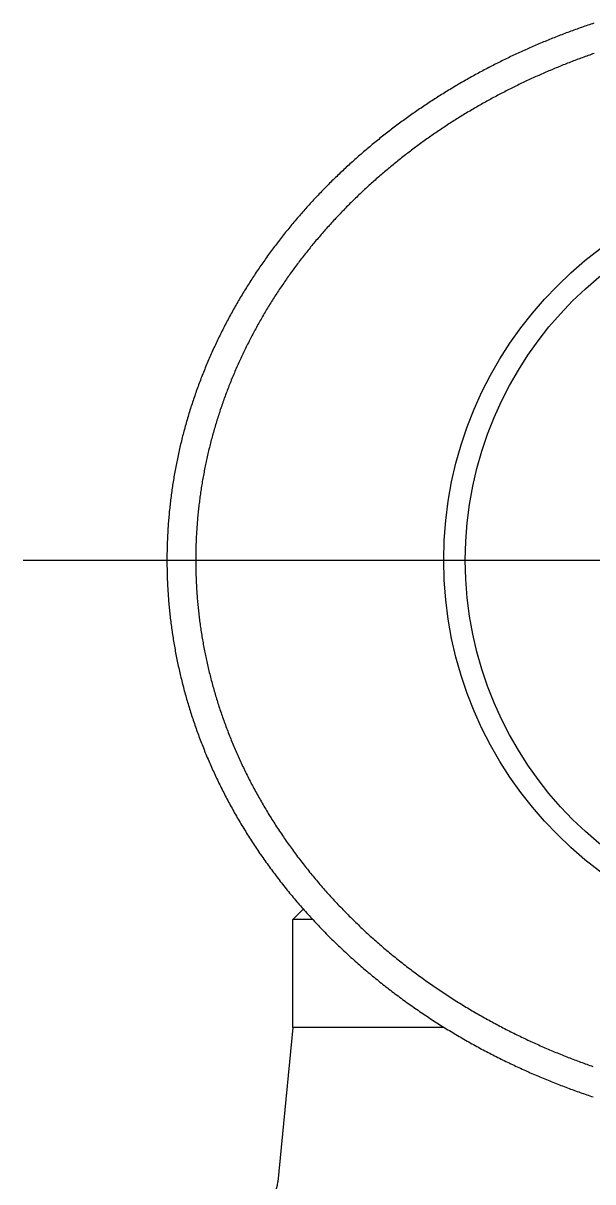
# Model space of a CAD drawing. Extents: x -12.1 to 67.6, y -18.9 to 39.2.
# Drawn here: x 45.1 to 53.02, y 20.45 to 36.57 of the extents above; entities that cross this region are included whole.
import ezdxf

# ---------------------------------------------------------------- set-up
doc = ezdxf.new("R2010")
doc.units = 0
doc.linetypes.add('CENTER', pattern=[50.8, 31.75, -6.35, 6.35, -6.35])
doc.layers.get('0').update_dxf_attribs({"linetype": 'CONTINUOUS'})
doc.layers.add('CENTER', color=1, linetype='CENTER')

msp = doc.modelspace()

# ---------------------------------------------------------------- linework, layer by layer
at = {"color": 7, "linetype": 'CONTINUOUS'}
for p, q in [((48.991917, 24.24666), (48.845257, 24.1)), ((48.845257, 22.6), (48.845257, 24.1)), ((49.124478, 24.1), (48.845257, 24.1)), ((48.845257, 22.6), (48.638732, 20.452144)), ((50.952866, 22.6), (48.845257, 22.6))]:
    msp.add_line(p, q, dxfattribs=at)
at = {"color": 7}
for points in [[(53.036, 36.5705, 0), (53.0144, 36.5633, 0), (52.9929, 36.5561, 0), (52.9714, 36.5489, 0), (52.9499, 36.5416, 0), (52.9285, 36.5342, 0), (52.907, 36.5268, 0), (52.8856, 36.5194, 0), (52.8642, 36.5119, 0), (52.8428, 36.5043, 0), (52.8214, 36.4967, 0), (52.8, 36.4891, 0), (52.7786, 36.4814, 0), (52.7573, 36.4736, 0), (52.7359, 36.4659, 0), (52.7146, 36.458, 0), (52.6933, 36.4501, 0), (52.6721, 36.4422, 0), (52.6508, 36.4342, 0), (52.6296, 36.4262, 0), (52.6083, 36.4181, 0), (52.5871, 36.41, 0), (52.5659, 36.4018, 0), (52.5447, 36.3936, 0), (52.5236, 36.3853, 0), (52.5024, 36.377, 0), (52.4813, 36.3686, 0), (52.4602, 36.3602, 0), (52.4391, 36.3517, 0), (52.418, 36.3432, 0), (52.397, 36.3346, 0), (52.3759, 36.326, 0), (52.3549, 36.3173, 0), (52.3339, 36.3086, 0), (52.3129, 36.2999, 0), (52.292, 36.2911, 0), (52.271, 36.2822, 0), (52.2501, 36.2733, 0), (52.2292, 36.2643, 0), (52.2083, 36.2553, 0), (52.1874, 36.2463, 0), (52.1666, 36.2372, 0), (52.1458, 36.228, 0), (52.125, 36.2188, 0), (52.1042, 36.2096, 0), (52.0834, 36.2003, 0), (52.0626, 36.1909, 0), (52.0419, 36.1815, 0), (52.0212, 36.1721, 0), (52.0005, 36.1626, 0), (51.9798, 36.1531, 0), (51.9592, 36.1435, 0), (51.9386, 36.1338, 0), (51.918, 36.1242, 0), (51.8974, 36.1144, 0), (51.8768, 36.1046, 0), (51.8563, 36.0948, 0), (51.8357, 36.0849, 0), (51.8152, 36.075, 0), (51.7948, 36.065, 0), (51.7743, 36.055, 0), (51.7539, 36.0449, 0), (51.7334, 36.0348, 0), (51.713, 36.0246, 0), (51.6927, 36.0144, 0), (51.6723, 36.0041, 0), (51.652, 35.9938, 0), (51.6317, 35.9834, 0), (51.6114, 35.973, 0), (51.5912, 35.9625, 0), (51.5709, 35.952, 0), (51.5507, 35.9414, 0), (51.5305, 35.9308, 0), (51.5103, 35.9202, 0), (51.4902, 35.9095, 0), (51.4701, 35.8987, 0), (51.45, 35.8879, 0), (51.4299, 35.877, 0), (51.4099, 35.8661, 0), (51.3898, 35.8552, 0), (51.3698, 35.8441, 0), (51.3498, 35.8331, 0), (51.3299, 35.822, 0), (51.31, 35.8108, 0), (51.2901, 35.7996, 0), (51.2702, 35.7884, 0), (51.2503, 35.7771, 0), (51.2305, 35.7657, 0), (51.2107, 35.7543, 0), (51.1909, 35.7429, 0), (51.1712, 35.7314, 0), (51.1514, 35.7198, 0), (51.1318, 35.7083, 0), (51.1121, 35.6966, 0), (51.0924, 35.6849, 0), (51.0728, 35.6732, 0), (51.0532, 35.6614, 0), (51.0337, 35.6496, 0), (51.0141, 35.6377, 0), (50.9946, 35.6258, 0), (50.9752, 35.6138, 0), (50.9557, 35.6017, 0), (50.9363, 35.5897, 0), (50.9169, 35.5776, 0), (50.8975, 35.5654, 0), (50.8782, 35.5532, 0), (50.8589, 35.5409, 0), (50.8396, 35.5286, 0), (50.8204, 35.5162, 0), (50.8012, 35.5038, 0), (50.782, 35.4913, 0), (50.7628, 35.4788, 0), (50.7437, 35.4663, 0), (50.7246, 35.4537, 0), (50.7055, 35.441, 0), (50.6865, 35.4283, 0), (50.6675, 35.4156, 0), (50.6485, 35.4028, 0), (50.6296, 35.39, 0), (50.6107, 35.3771, 0), (50.5918, 35.3641, 0), (50.5729, 35.3511, 0), (50.5541, 35.3381, 0), (50.5353, 35.325, 0), (50.5166, 35.3119, 0), (50.4979, 35.2987, 0), (50.4792, 35.2855, 0), (50.4605, 35.2723, 0), (50.4419, 35.2589, 0), (50.4233, 35.2456, 0), (50.4048, 35.2322, 0), (50.3863, 35.2187, 0), (50.3678, 35.2052, 0), (50.3493, 35.1917, 0), (50.3309, 35.1781, 0), (50.3125, 35.1644, 0), (50.2942, 35.1507, 0), (50.2759, 35.137, 0), (50.2576, 35.1232, 0), (50.2393, 35.1094, 0), (50.2211, 35.0955, 0), (50.2029, 35.0816, 0), (50.1848, 35.0676, 0), (50.1667, 35.0536, 0), (50.1486, 35.0396, 0), (50.1306, 35.0254, 0), (50.1126, 35.0113, 0), (50.0946, 34.9971, 0), (50.0767, 34.9828, 0), (50.0588, 34.9685, 0), (50.041, 34.9542, 0), (50.0231, 34.9398, 0), (50.0054, 34.9254, 0), (49.9876, 34.9109, 0), (49.9699, 34.8964, 0), (49.9523, 34.8818, 0), (49.9346, 34.8672, 0), (49.917, 34.8525, 0), (49.8995, 34.8378, 0), (49.882, 34.8231, 0), (49.8645, 34.8083, 0), (49.8471, 34.7934, 0), (49.8297, 34.7785, 0), (49.8123, 34.7636, 0), (49.795, 34.7486, 0), (49.7777, 34.7336, 0), (49.7605, 34.7185, 0), (49.7433, 34.7034, 0), (49.7261, 34.6882, 0), (49.709, 34.673, 0), (49.6919, 34.6577, 0), (49.6749, 34.6424, 0), (49.6579, 34.6271, 0), (49.6409, 34.6117, 0), (49.624, 34.5963, 0), (49.6071, 34.5808, 0), (49.5903, 34.5653, 0), (49.5735, 34.5497, 0), (49.5567, 34.5341, 0), (49.54, 34.5184, 0), (49.5233, 34.5027, 0), (49.5067, 34.487, 0), (49.4901, 34.4712, 0), (49.4735, 34.4553, 0), (49.457, 34.4394, 0), (49.4406, 34.4235, 0), (49.4241, 34.4075, 0), (49.4078, 34.3915, 0), (49.3914, 34.3754, 0), (49.3751, 34.3593, 0), (49.3589, 34.3432, 0), (49.3427, 34.327, 0), (49.3265, 34.3107, 0), (49.3104, 34.2945, 0), (49.2943, 34.2781, 0), (49.2783, 34.2618, 0), (49.2623, 34.2453, 0), (49.2464, 34.2289, 0), (49.2305, 34.2124, 0), (49.2146, 34.1958, 0), (49.1988, 34.1792, 0), (49.183, 34.1626, 0), (49.1673, 34.1459, 0), (49.1516, 34.1292, 0), (49.136, 34.1124, 0), (49.1204, 34.0956, 0), (49.1049, 34.0787, 0), (49.0894, 34.0618, 0), (49.0739, 34.0449, 0), (49.0585, 34.0279, 0), (49.0432, 34.0109, 0), (49.0279, 33.9938, 0), (49.0126, 33.9767, 0), (48.9974, 33.9595, 0), (48.9822, 33.9423, 0), (48.9671, 33.9251, 0), (48.952, 33.9078, 0), (48.937, 33.8904, 0), (48.922, 33.8731, 0), (48.9071, 33.8556, 0), (48.8922, 33.8382, 0), (48.8774, 33.8207, 0), (48.8626, 33.8031, 0), (48.8478, 33.7855, 0), (48.8331, 33.7679, 0), (48.8185, 33.7502, 0), (48.8039, 33.7325, 0), (48.7893, 33.7147, 0), (48.7748, 33.6969, 0), (48.7604, 33.6791, 0), (48.746, 33.6612, 0), (48.7316, 33.6433, 0), (48.7173, 33.6253, 0), (48.7031, 33.6072, 0), (48.6889, 33.5892, 0), (48.6747, 33.5711, 0), (48.6606, 33.5529, 0), (48.6466, 33.5347, 0), (48.6326, 33.5165, 0), (48.6186, 33.4982, 0), (48.6047, 33.4799, 0), (48.5909, 33.4615, 0), (48.5771, 33.4431, 0), (48.5633, 33.4246, 0), (48.5496, 33.4061, 0), (48.536, 33.3876, 0), (48.5224, 33.369, 0), (48.5088, 33.3504, 0), (48.4953, 33.3318, 0), (48.4819, 33.313, 0), (48.4685, 33.2943, 0), (48.4552, 33.2755, 0), (48.4419, 33.2567, 0), (48.4287, 33.2378, 0), (48.4155, 33.2189, 0), (48.4024, 33.2, 0), (48.3893, 33.181, 0), (48.3763, 33.1619, 0), (48.3634, 33.1428, 0), (48.3505, 33.1237, 0), (48.3376, 33.1046, 0), (48.3248, 33.0854, 0), (48.3121, 33.0661, 0), (48.2994, 33.0469, 0), (48.2868, 33.0275, 0), (48.2742, 33.0082, 0), (48.2617, 32.9888, 0), (48.2492, 32.9693, 0), (48.2368, 32.9499, 0), (48.2244, 32.9303, 0), (48.2121, 32.9108, 0), (48.1999, 32.8912, 0), (48.1877, 32.8715, 0), (48.1756, 32.8519, 0), (48.1635, 32.8321, 0), (48.1515, 32.8124, 0), (48.1396, 32.7926, 0), (48.1277, 32.7728, 0), (48.1158, 32.7529, 0), (48.1041, 32.733, 0), (48.0924, 32.713, 0), (48.0807, 32.693, 0), (48.0691, 32.673, 0), (48.0575, 32.6529, 0), (48.0461, 32.6328, 0), (48.0346, 32.6127, 0), (48.0233, 32.5925, 0), (48.012, 32.5723, 0), (48.0007, 32.552, 0), (47.9895, 32.5317, 0), (47.9784, 32.5114, 0), (47.9673, 32.491, 0), (47.9563, 32.4706, 0), (47.9454, 32.4501, 0), (47.9345, 32.4296, 0), (47.9237, 32.4091, 0), (47.9129, 32.3886, 0), (47.9022, 32.368, 0), (47.8916, 32.3473, 0), (47.881, 32.3267, 0), (47.8705, 32.306, 0), (47.8601, 32.2852, 0), (47.8497, 32.2645, 0), (47.8394, 32.2437, 0), (47.8291, 32.2228, 0), (47.8189, 32.2019, 0), (47.8088, 32.181, 0), (47.7988, 32.1601, 0), (47.7888, 32.1391, 0), (47.7788, 32.1181, 0), (47.769, 32.0971, 0), (47.7592, 32.076, 0), (47.7494, 32.0549, 0), (47.7398, 32.0338, 0), (47.7302, 32.0126, 0), (47.7206, 31.9914, 0), (47.7111, 31.9702, 0), (47.7017, 31.9489, 0), (47.6924, 31.9276, 0), (47.6831, 31.9063, 0), (47.6739, 31.8849, 0), (47.6648, 31.8635, 0), (47.6557, 31.8421, 0), (47.6467, 31.8207, 0), (47.6377, 31.7992, 0), (47.6289, 31.7777, 0), (47.6201, 31.7562, 0), (47.6113, 31.7346, 0), (47.6027, 31.713, 0), (47.5941, 31.6914, 0), (47.5855, 31.6698, 0), (47.5771, 31.6481, 0), (47.5687, 31.6264, 0), (47.5604, 31.6047, 0), (47.5521, 31.5829, 0), (47.5439, 31.5611, 0), (47.5358, 31.5393, 0), (47.5278, 31.5175, 0), (47.5198, 31.4956, 0), (47.5119, 31.4737, 0), (47.504, 31.4518, 0), (47.4963, 31.4299, 0), (47.4886, 31.4079, 0), (47.481, 31.3859, 0), (47.4734, 31.3639, 0), (47.4659, 31.3419, 0), (47.4585, 31.3198, 0), (47.4512, 31.2977, 0), (47.4439, 31.2756, 0), (47.4367, 31.2535, 0), (47.4296, 31.2313, 0), (47.4225, 31.2091, 0), (47.4155, 31.1869, 0), (47.4086, 31.1647, 0), (47.4018, 31.1425, 0), (47.395, 31.1202, 0), (47.3884, 31.0979, 0), (47.3817, 31.0756, 0), (47.3752, 31.0533, 0), (47.3687, 31.0309, 0), (47.3623, 31.0085, 0), (47.356, 30.9861, 0), (47.3498, 30.9637, 0), (47.3436, 30.9413, 0), (47.3375, 30.9188, 0), (47.3315, 30.8964, 0), (47.3255, 30.8739, 0), (47.3197, 30.8514, 0), (47.3139, 30.8288, 0), (47.3081, 30.8063, 0), (47.3025, 30.7837, 0), (47.2969, 30.7611, 0), (47.2914, 30.7385, 0), (47.286, 30.7159, 0), (47.2806, 30.6933, 0), (47.2753, 30.6707, 0), (47.2701, 30.648, 0), (47.265, 30.6253, 0), (47.2599, 30.6026, 0), (47.255, 30.5799, 0), (47.2501, 30.5572, 0), (47.2452, 30.5344, 0), (47.2405, 30.5117, 0), (47.2358, 30.4889, 0), (47.2312, 30.4661, 0), (47.2267, 30.4433, 0), (47.2222, 30.4205, 0), (47.2178, 30.3977, 0), (47.2135, 30.3748, 0), (47.2093, 30.352, 0), (47.2051, 30.3291, 0), (47.2011, 30.3062, 0), (47.1971, 30.2833, 0), (47.1931, 30.2604, 0), (47.1893, 30.2375, 0), (47.1855, 30.2146, 0), (47.1818, 30.1917, 0), (47.1782, 30.1687, 0), (47.1747, 30.1458, 0), (47.1712, 30.1228, 0), (47.1678, 30.0998, 0), (47.1645, 30.0768, 0), (47.1613, 30.0538, 0), (47.1581, 30.0308, 0), (47.155, 30.0078, 0), (47.152, 29.9848, 0), (47.1491, 29.9617, 0), (47.1463, 29.9387, 0), (47.1435, 29.9157, 0), (47.1408, 29.8926, 0), (47.1382, 29.8695, 0), (47.1356, 29.8465, 0), (47.1332, 29.8234, 0), (47.1308, 29.8003, 0), (47.1285, 29.7772, 0), (47.1262, 29.7541, 0), (47.1241, 29.731, 0), (47.122, 29.7079, 0), (47.12, 29.6848, 0), (47.1181, 29.6617, 0), (47.1162, 29.6386, 0), (47.1145, 29.6154, 0), (47.1128, 29.5923, 0), (47.1112, 29.5692, 0), (47.1096, 29.546, 0), (47.1082, 29.5229, 0), (47.1068, 29.4997, 0), (47.1055, 29.4766, 0), (47.1043, 29.4534, 0), (47.1031, 29.4303, 0), (47.1021, 29.4071, 0), (47.1011, 29.384, 0), (47.1002, 29.3608, 0), (47.0993, 29.3376, 0), (47.0986, 29.3145, 0), (47.0979, 29.2913, 0), (47.0973, 29.2681, 0), (47.0968, 29.245, 0), (47.0963, 29.2218, 0), (47.096, 29.1986, 0), (47.0957, 29.1754, 0), (47.0954, 29.1523, 0), (47.0953, 29.1291, 0), (47.0953, 29.1059, 0), (47.0953, 29.0827, 0), (47.0954, 29.0596, 0), (47.0955, 29.0364, 0), (47.0958, 29.0132, 0), (47.0961, 28.99, 0), (47.0965, 28.9668, 0), (47.097, 28.9436, 0), (47.0976, 28.9205, 0), (47.0982, 28.8973, 0), (47.0989, 28.8741, 0), (47.0997, 28.8509, 0), (47.1006, 28.8277, 0), (47.1016, 28.8046, 0), (47.1026, 28.7814, 0), (47.1037, 28.7582, 0), (47.1049, 28.735, 0), (47.1061, 28.7118, 0), (47.1075, 28.6887, 0), (47.1089, 28.6655, 0), (47.1104, 28.6423, 0), (47.112, 28.6192, 0), (47.1136, 28.596, 0), (47.1154, 28.5728, 0), (47.1172, 28.5497, 0), (47.1191, 28.5265, 0), (47.121, 28.5034, 0), (47.1231, 28.4802, 0), (47.1252, 28.4571, 0), (47.1274, 28.4339, 0), (47.1297, 28.4108, 0), (47.132, 28.3876, 0), (47.1344, 28.3645, 0), (47.1369, 28.3413, 0), (47.1395, 28.3182, 0), (47.1422, 28.2951, 0), (47.1449, 28.272, 0), (47.1478, 28.2488, 0), (47.1507, 28.2257, 0), (47.1536, 28.2026, 0), (47.1567, 28.1795, 0), (47.1598, 28.1564, 0), (47.163, 28.1333, 0), (47.1663, 28.1102, 0), (47.1697, 28.0871, 0), (47.1731, 28.064, 0), (47.1767, 28.0409, 0), (47.1803, 28.0179, 0), (47.184, 27.9948, 0), (47.1877, 27.9717, 0), (47.1915, 27.9486, 0), (47.1955, 27.9256, 0), (47.1995, 27.9025, 0), (47.2035, 27.8795, 0), (47.2077, 27.8564, 0), (47.2119, 27.8334, 0), (47.2162, 27.8104, 0), (47.2206, 27.7873, 0), (47.2251, 27.7643, 0), (47.2296, 27.7413, 0), (47.2343, 27.7183, 0), (47.239, 27.6953, 0), (47.2437, 27.6723, 0), (47.2486, 27.6493, 0), (47.2535, 27.6263, 0), (47.2586, 27.6034, 0), (47.2637, 27.5804, 0), (47.2688, 27.5574, 0), (47.2741, 27.5345, 0), (47.2794, 27.5115, 0), (47.2848, 27.4886, 0), (47.2903, 27.4657, 0), (47.2959, 27.4428, 0), (47.3015, 27.4198, 0), (47.3073, 27.3969, 0), (47.3131, 27.374, 0), (47.319, 27.3511, 0), (47.3249, 27.3283, 0), (47.331, 27.3054, 0), (47.3371, 27.2825, 0), (47.3433, 27.2597, 0), (47.3496, 27.2368, 0), (47.356, 27.214, 0), (47.3624, 27.1912, 0), (47.3689, 27.1684, 0), (47.3755, 27.1456, 0), (47.3822, 27.1228, 0), (47.389, 27.1, 0), (47.3958, 27.0772, 0), (47.4027, 27.0544, 0), (47.4097, 27.0317, 0), (47.4168, 27.0089, 0), (47.424, 26.9862, 0), (47.4312, 26.9635, 0), (47.4385, 26.9408, 0), (47.4459, 26.9181, 0), (47.4534, 26.8954, 0), (47.461, 26.8727, 0), (47.4686, 26.85, 0), (47.4763, 26.8274, 0), (47.4841, 26.8047, 0), (47.492, 26.7821, 0), (47.5, 26.7595, 0), (47.508, 26.7369, 0), (47.5161, 26.7143, 0), (47.5243, 26.6917, 0), (47.5326, 26.6691, 0), (47.541, 26.6466, 0), (47.5494, 26.624, 0), (47.558, 26.6015, 0), (47.5666, 26.579, 0), (47.5752, 26.5565, 0), (47.584, 26.534, 0), (47.5928, 26.5115, 0), (47.6018, 26.4891, 0), (47.6108, 26.4666, 0), (47.6199, 26.4442, 0), (47.629, 26.4218, 0), (47.6383, 26.3994, 0), (47.6476, 26.377, 0), (47.657, 26.3546, 0), (47.6665, 26.3322, 0), (47.676, 26.3099, 0), (47.6857, 26.2876, 0), (47.6954, 26.2653, 0), (47.7052, 26.243, 0), (47.7151, 26.2207, 0), (47.7251, 26.1985, 0), (47.7351, 26.1762, 0), (47.7453, 26.154, 0), (47.7555, 26.1318, 0), (47.7658, 26.1096, 0), (47.7762, 26.0874, 0), (47.7866, 26.0653, 0), (47.7972, 26.0432, 0), (47.8078, 26.021, 0), (47.8185, 25.9989, 0), (47.8293, 25.9769, 0), (47.8401, 25.9548, 0), (47.8511, 25.9328, 0), (47.8621, 25.9107, 0), (47.8732, 25.8887, 0), (47.8844, 25.8667, 0), (47.8956, 25.8448, 0), (47.907, 25.8228, 0), (47.9184, 25.8009, 0), (47.9299, 25.779, 0), (47.9415, 25.7571, 0), (47.9532, 25.7353, 0), (47.965, 25.7134, 0), (47.9768, 25.6916, 0), (47.9887, 25.6698, 0), (48.0007, 25.648, 0), (48.0128, 25.6263, 0), (48.0249, 25.6045, 0), (48.0372, 25.5828, 0), (48.0495, 25.5611, 0), (48.0619, 25.5394, 0), (48.0744, 25.5178, 0), (48.087, 25.4962, 0), (48.0996, 25.4746, 0), (48.1124, 25.453, 0), (48.1252, 25.4314, 0), (48.1381, 25.4099, 0), (48.1511, 25.3883, 0), (48.1642, 25.3668, 0), (48.1773, 25.3454, 0), (48.1906, 25.3239, 0), (48.2039, 25.3025, 0), (48.2173, 25.2811, 0), (48.2308, 25.2597, 0), (48.2443, 25.2384, 0), (48.258, 25.217, 0), (48.2717, 25.1957, 0), (48.2855, 25.1745, 0), (48.2994, 25.1532, 0), (48.3134, 25.132, 0), (48.3274, 25.1108, 0), (48.3415, 25.0896, 0), (48.3558, 25.0685, 0), (48.37, 25.0474, 0), (48.3844, 25.0263, 0), (48.3989, 25.0053, 0), (48.4134, 24.9843, 0), (48.428, 24.9633, 0), (48.4427, 24.9423, 0), (48.4575, 24.9214, 0), (48.4723, 24.9005, 0), (48.4873, 24.8796, 0), (48.5023, 24.8588, 0), (48.5174, 24.838, 0), (48.5325, 24.8172, 0), (48.5478, 24.7965, 0), (48.5631, 24.7758, 0), (48.5785, 24.7551, 0), (48.594, 24.7345, 0), (48.6095, 24.7139, 0), (48.6252, 24.6933, 0), (48.6409, 24.6728, 0), (48.6567, 24.6523, 0), (48.6725, 24.6318, 0), (48.6885, 24.6114, 0), (48.7045, 24.591, 0), (48.7206, 24.5707, 0), (48.7368, 24.5504, 0), (48.753, 24.5301, 0), (48.7694, 24.5099, 0), (48.7858, 24.4897, 0), (48.8022, 24.4695, 0), (48.8188, 24.4494, 0), (48.8354, 24.4294, 0), (48.8521, 24.4093, 0), (48.8689, 24.3893, 0), (48.8858, 24.3694, 0), (48.9027, 24.3495, 0), (48.9197, 24.3296, 0), (48.9368, 24.3098, 0), (48.954, 24.29, 0), (48.9712, 24.2702, 0), (48.9885, 24.2506, 0), (49.0059, 24.2309, 0), (49.0233, 24.2113, 0), (49.0408, 24.1918, 0), (49.0584, 24.1722, 0), (49.0761, 24.1528, 0), (49.0938, 24.1334, 0), (49.1116, 24.114, 0), (49.1295, 24.0947, 0), (49.1474, 24.0754, 0), (49.1654, 24.0562, 0), (49.1835, 24.0371, 0), (49.2016, 24.0179, 0), (49.2198, 23.9989, 0), (49.2381, 23.9799, 0), (49.2564, 23.9609, 0), (49.2748, 23.942, 0), (49.2932, 23.9231, 0), (49.3118, 23.9043, 0), (49.3304, 23.8856, 0), (49.349, 23.8668, 0), (49.3677, 23.8482, 0), (49.3865, 23.8296, 0), (49.4054, 23.8111, 0), (49.4243, 23.7926, 0), (49.4432, 23.7741, 0), (49.4622, 23.7557, 0), (49.4813, 23.7374, 0), (49.5005, 23.7191, 0), (49.5197, 23.7009, 0), (49.5389, 23.6828, 0), (49.5582, 23.6647, 0), (49.5776, 23.6466, 0), (49.5971, 23.6286, 0), (49.6165, 23.6107, 0), (49.6361, 23.5928, 0), (49.6557, 23.575, 0), (49.6754, 23.5573, 0), (49.6951, 23.5396, 0), (49.7148, 23.5219, 0), (49.7347, 23.5043, 0), (49.7545, 23.4868, 0), (49.7745, 23.4694, 0), (49.7944, 23.452, 0), (49.8145, 23.4346, 0), (49.8346, 23.4173, 0), (49.8547, 23.4001, 0), (49.8749, 23.383, 0), (49.8951, 23.3659, 0), (49.9154, 23.3489, 0), (49.9358, 23.3319, 0), (49.9561, 23.315, 0), (49.9766, 23.2982, 0), (49.9971, 23.2814, 0), (50.0176, 23.2647, 0), (50.0382, 23.248, 0), (50.0588, 23.2315, 0), (50.0795, 23.2149, 0), (50.1002, 23.1985, 0), (50.121, 23.1821, 0), (50.1418, 23.1658, 0), (50.1626, 23.1495, 0), (50.1835, 23.1334, 0), (50.2045, 23.1172, 0), (50.2254, 23.1012, 0), (50.2464, 23.0852, 0), (50.2675, 23.0693, 0), (50.2886, 23.0534, 0), (50.3097, 23.0377, 0), (50.3309, 23.0219, 0), (50.3521, 23.0063, 0), (50.3734, 22.9907, 0), (50.3947, 22.9752, 0), (50.416, 22.9598, 0), (50.4374, 22.9444, 0), (50.4588, 22.9291, 0), (50.4802, 22.9138, 0), (50.5017, 22.8986, 0), (50.5232, 22.8835, 0), (50.5448, 22.8685, 0), (50.5663, 22.8535, 0), (50.5879, 22.8386, 0), (50.6096, 22.8238, 0), (50.6313, 22.809, 0), (50.653, 22.7943, 0), (50.6747, 22.7797, 0), (50.6964, 22.7651, 0), (50.7182, 22.7506, 0), (50.7401, 22.7362, 0), (50.7619, 22.7219, 0), (50.7838, 22.7076, 0), (50.8057, 22.6934, 0), (50.8276, 22.6792, 0), (50.8496, 22.6652, 0), (50.8716, 22.6512, 0), (50.8936, 22.6372, 0), (50.9156, 22.6234, 0), (50.9377, 22.6096, 0), (50.9597, 22.5958, 0), (50.9818, 22.5822, 0), (51.004, 22.5686, 0), (51.0261, 22.5551, 0), (51.0483, 22.5417, 0), (51.0705, 22.5283, 0), (51.0927, 22.515, 0), (51.1149, 22.5018, 0), (51.1371, 22.4886, 0), (51.1594, 22.4755, 0), (51.1817, 22.4625, 0), (51.204, 22.4496, 0), (51.2263, 22.4367, 0), (51.2486, 22.4239, 0), (51.271, 22.4112, 0), (51.2933, 22.3985, 0), (51.3157, 22.3859, 0), (51.3381, 22.3734, 0), (51.3605, 22.361, 0), (51.3829, 22.3486, 0), (51.4054, 22.3363, 0), (51.4278, 22.3241, 0), (51.4502, 22.312, 0), (51.4727, 22.2999, 0), (51.4952, 22.2879, 0), (51.5176, 22.276, 0), (51.5401, 22.2641, 0), (51.5626, 22.2523, 0), (51.5851, 22.2406, 0), (51.6076, 22.229, 0), (51.6301, 22.2174, 0), (51.6527, 22.2059, 0), (51.6752, 22.1945, 0), (51.6977, 22.1831, 0), (51.7203, 22.1718, 0), (51.7428, 22.1606, 0), (51.7654, 22.1494, 0), (51.7879, 22.1384, 0), (51.8105, 22.1274, 0), (51.833, 22.1164, 0), (51.8556, 22.1056, 0), (51.8782, 22.0948, 0), (51.9007, 22.084, 0), (51.9233, 22.0734, 0), (51.9459, 22.0628, 0), (51.9684, 22.0523, 0), (51.991, 22.0418, 0), (52.0136, 22.0314, 0), (52.0362, 22.0211, 0), (52.0587, 22.0109, 0), (52.0813, 22.0007, 0), (52.1039, 21.9906, 0), (52.1265, 21.9806, 0), (52.149, 21.9706, 0), (52.1716, 21.9607, 0), (52.1941, 21.9509, 0), (52.2167, 21.9411, 0), (52.2393, 21.9314, 0), (52.2618, 21.9218, 0), (52.2843, 21.9122, 0), (52.3069, 21.9027, 0), (52.3294, 21.8933, 0), (52.352, 21.8839, 0), (52.3745, 21.8746, 0), (52.397, 21.8654, 0), (52.4195, 21.8563, 0), (52.442, 21.8472, 0), (52.4645, 21.8381, 0), (52.487, 21.8292, 0), (52.5095, 21.8203, 0), (52.5319, 21.8115, 0), (52.5544, 21.8027, 0), (52.5768, 21.794, 0), (52.5993, 21.7854, 0), (52.6217, 21.7768, 0), (52.6441, 21.7683, 0), (52.6665, 21.7599, 0), (52.6889, 21.7515, 0), (52.7113, 21.7432, 0), (52.7337, 21.735, 0), (52.7561, 21.7268, 0), (52.7784, 21.7187, 0), (52.8007, 21.7106, 0), (52.8231, 21.7027, 0), (52.8454, 21.6948, 0), (52.8677, 21.6869, 0), (52.8899, 21.6791, 0), (52.9122, 21.6714, 0), (52.9344, 21.6637, 0), (52.9567, 21.6562, 0), (52.9789, 21.6486, 0), (53.0011, 21.6412, 0), (53.0233, 21.6338, 0)], [(53.0379, 36.1488, 0), (53.0173, 36.1417, 0), (52.9967, 36.1345, 0), (52.9762, 36.1272, 0), (52.9556, 36.1199, 0), (52.9351, 36.1126, 0), (52.9146, 36.1052, 0), (52.8941, 36.0978, 0), (52.8736, 36.0903, 0), (52.8531, 36.0828, 0), (52.8327, 36.0752, 0), (52.8123, 36.0676, 0), (52.7918, 36.0599, 0), (52.7714, 36.0522, 0), (52.7511, 36.0444, 0), (52.7307, 36.0366, 0), (52.7103, 36.0288, 0), (52.69, 36.0209, 0), (52.6697, 36.0129, 0), (52.6494, 36.0049, 0), (52.6291, 35.9969, 0), (52.6088, 35.9888, 0), (52.5886, 35.9807, 0), (52.5684, 35.9725, 0), (52.5482, 35.9643, 0), (52.528, 35.956, 0), (52.5078, 35.9477, 0), (52.4876, 35.9393, 0), (52.4675, 35.9309, 0), (52.4474, 35.9225, 0), (52.4273, 35.914, 0), (52.4072, 35.9054, 0), (52.3871, 35.8968, 0), (52.3671, 35.8882, 0), (52.3471, 35.8795, 0), (52.3271, 35.8708, 0), (52.3071, 35.862, 0), (52.2871, 35.8532, 0), (52.2672, 35.8443, 0), (52.2472, 35.8354, 0), (52.2273, 35.8264, 0), (52.2074, 35.8174, 0), (52.1876, 35.8083, 0), (52.1677, 35.7992, 0), (52.1479, 35.7901, 0), (52.1281, 35.7809, 0), (52.1083, 35.7716, 0), (52.0885, 35.7623, 0), (52.0688, 35.753, 0), (52.0491, 35.7436, 0), (52.0294, 35.7342, 0), (52.0097, 35.7247, 0), (51.99, 35.7152, 0), (51.9704, 35.7056, 0), (51.9508, 35.696, 0), (51.9312, 35.6864, 0), (51.9116, 35.6766, 0), (51.892, 35.6669, 0), (51.8725, 35.6571, 0), (51.853, 35.6472, 0), (51.8335, 35.6373, 0), (51.814, 35.6274, 0), (51.7946, 35.6174, 0), (51.7752, 35.6074, 0), (51.7558, 35.5973, 0), (51.7364, 35.5872, 0), (51.7171, 35.577, 0), (51.6977, 35.5668, 0), (51.6784, 35.5565, 0), (51.6591, 35.5462, 0), (51.6399, 35.5358, 0), (51.6206, 35.5254, 0), (51.6014, 35.515, 0), (51.5822, 35.5045, 0), (51.5631, 35.4939, 0), (51.5439, 35.4833, 0), (51.5248, 35.4727, 0), (51.5057, 35.462, 0), (51.4867, 35.4513, 0), (51.4676, 35.4405, 0), (51.4486, 35.4297, 0), (51.4296, 35.4188, 0), (51.4106, 35.4079, 0), (51.3917, 35.3969, 0), (51.3728, 35.3859, 0), (51.3539, 35.3749, 0), (51.335, 35.3638, 0), (51.3162, 35.3526, 0), (51.2974, 35.3414, 0), (51.2786, 35.3302, 0), (51.2599, 35.3189, 0), (51.2411, 35.3076, 0), (51.2224, 35.2962, 0), (51.2038, 35.2848, 0), (51.1851, 35.2733, 0), (51.1665, 35.2618, 0), (51.1479, 35.2502, 0), (51.1293, 35.2386, 0), (51.1108, 35.227, 0), (51.0923, 35.2153, 0), (51.0738, 35.2035, 0), (51.0554, 35.1918, 0), (51.037, 35.1799, 0), (51.0186, 35.1681, 0), (51.0002, 35.1561, 0), (50.9819, 35.1442, 0), (50.9636, 35.1322, 0), (50.9453, 35.1201, 0), (50.9271, 35.108, 0), (50.9089, 35.0958, 0), (50.8907, 35.0837, 0), (50.8726, 35.0714, 0), (50.8544, 35.0591, 0), (50.8364, 35.0468, 0), (50.8183, 35.0344, 0), (50.8003, 35.022, 0), (50.7823, 35.0096, 0), (50.7643, 34.9971, 0), (50.7464, 34.9845, 0), (50.7285, 34.9719, 0), (50.7106, 34.9593, 0), (50.6928, 34.9466, 0), (50.675, 34.9339, 0), (50.6572, 34.9211, 0), (50.6395, 34.9083, 0), (50.6218, 34.8954, 0), (50.6041, 34.8825, 0), (50.5865, 34.8696, 0), (50.5689, 34.8566, 0), (50.5513, 34.8435, 0), (50.5338, 34.8304, 0), (50.5163, 34.8173, 0), (50.4988, 34.8042, 0), (50.4814, 34.7909, 0), (50.464, 34.7777, 0), (50.4466, 34.7644, 0), (50.4293, 34.751, 0), (50.412, 34.7376, 0), (50.3947, 34.7242, 0), (50.3775, 34.7107, 0), (50.3603, 34.6972, 0), (50.3431, 34.6836, 0), (50.326, 34.67, 0), (50.3089, 34.6564, 0), (50.2919, 34.6427, 0), (50.2749, 34.629, 0), (50.2579, 34.6152, 0), (50.241, 34.6014, 0), (50.2241, 34.5875, 0), (50.2072, 34.5736, 0), (50.1904, 34.5596, 0), (50.1736, 34.5456, 0), (50.1568, 34.5316, 0), (50.1401, 34.5175, 0), (50.1234, 34.5034, 0), (50.1068, 34.4892, 0), (50.0902, 34.475, 0), (50.0736, 34.4607, 0), (50.0571, 34.4464, 0), (50.0406, 34.4321, 0), (50.0241, 34.4177, 0), (50.0077, 34.4033, 0), (49.9914, 34.3888, 0), (49.975, 34.3743, 0), (49.9587, 34.3598, 0), (49.9425, 34.3452, 0), (49.9263, 34.3305, 0), (49.9101, 34.3158, 0), (49.8939, 34.3011, 0), (49.8779, 34.2864, 0), (49.8618, 34.2715, 0), (49.8458, 34.2567, 0), (49.8298, 34.2418, 0), (49.8139, 34.2269, 0), (49.798, 34.2119, 0), (49.7821, 34.1969, 0), (49.7663, 34.1818, 0), (49.7505, 34.1667, 0), (49.7348, 34.1516, 0), (49.7191, 34.1364, 0), (49.7034, 34.1212, 0), (49.6878, 34.1059, 0), (49.6723, 34.0906, 0), (49.6567, 34.0753, 0), (49.6413, 34.0599, 0), (49.6258, 34.0444, 0), (49.6104, 34.029, 0), (49.5951, 34.0134, 0), (49.5797, 33.9979, 0), (49.5645, 33.9823, 0), (49.5492, 33.9667, 0), (49.5341, 33.951, 0), (49.5189, 33.9353, 0), (49.5038, 33.9195, 0), (49.4888, 33.9037, 0), (49.4737, 33.8879, 0), (49.4588, 33.872, 0), (49.4439, 33.856, 0), (49.429, 33.8401, 0), (49.4141, 33.8241, 0), (49.3993, 33.808, 0), (49.3846, 33.7919, 0), (49.3699, 33.7758, 0), (49.3552, 33.7596, 0), (49.3406, 33.7434, 0), (49.326, 33.7272, 0), (49.3115, 33.7109, 0), (49.297, 33.6946, 0), (49.2826, 33.6782, 0), (49.2682, 33.6618, 0), (49.2539, 33.6453, 0), (49.2396, 33.6289, 0), (49.2253, 33.6123, 0), (49.2111, 33.5958, 0), (49.197, 33.5791, 0), (49.1829, 33.5625, 0), (49.1688, 33.5458, 0), (49.1548, 33.5291, 0), (49.1408, 33.5123, 0), (49.1269, 33.4955, 0), (49.113, 33.4786, 0), (49.0992, 33.4618, 0), (49.0854, 33.4448, 0), (49.0717, 33.4279, 0), (49.058, 33.4108, 0), (49.0443, 33.3938, 0), (49.0307, 33.3767, 0), (49.0172, 33.3596, 0), (49.0037, 33.3424, 0), (48.9902, 33.3252, 0), (48.9768, 33.3079, 0), (48.9635, 33.2907, 0), (48.9502, 33.2733, 0), (48.9369, 33.256, 0), (48.9237, 33.2386, 0), (48.9106, 33.2211, 0), (48.8975, 33.2036, 0), (48.8844, 33.1861, 0), (48.8714, 33.1685, 0), (48.8584, 33.1509, 0), (48.8455, 33.1333, 0), (48.8327, 33.1156, 0), (48.8199, 33.0979, 0), (48.8071, 33.0801, 0), (48.7944, 33.0623, 0), (48.7817, 33.0445, 0), (48.7691, 33.0266, 0), (48.7566, 33.0087, 0), (48.7441, 32.9908, 0), (48.7316, 32.9728, 0), (48.7192, 32.9547, 0), (48.7069, 32.9367, 0), (48.6946, 32.9186, 0), (48.6823, 32.9004, 0), (48.6701, 32.8823, 0), (48.658, 32.864, 0), (48.6459, 32.8458, 0), (48.6339, 32.8275, 0), (48.6219, 32.8092, 0), (48.61, 32.7908, 0), (48.5981, 32.7724, 0), (48.5863, 32.754, 0), (48.5745, 32.7355, 0), (48.5628, 32.717, 0), (48.5511, 32.6984, 0), (48.5395, 32.6799, 0), (48.528, 32.6612, 0), (48.5165, 32.6426, 0), (48.505, 32.6239, 0), (48.4937, 32.6052, 0), (48.4823, 32.5864, 0), (48.4711, 32.5676, 0), (48.4598, 32.5487, 0), (48.4487, 32.5299, 0), (48.4376, 32.511, 0), (48.4265, 32.492, 0), (48.4155, 32.473, 0), (48.4046, 32.454, 0), (48.3937, 32.435, 0), (48.3829, 32.4159, 0), (48.3721, 32.3968, 0), (48.3614, 32.3776, 0), (48.3507, 32.3584, 0), (48.3402, 32.3392, 0), (48.3296, 32.3199, 0), (48.3191, 32.3006, 0), (48.3087, 32.2813, 0), (48.2983, 32.2619, 0), (48.288, 32.2425, 0), (48.2778, 32.2231, 0), (48.2676, 32.2036, 0), (48.2575, 32.1841, 0), (48.2474, 32.1646, 0), (48.2374, 32.145, 0), (48.2275, 32.1254, 0), (48.2176, 32.1058, 0), (48.2078, 32.0862, 0), (48.198, 32.0665, 0), (48.1883, 32.0467, 0), (48.1786, 32.027, 0), (48.1691, 32.0072, 0), (48.1595, 31.9874, 0), (48.1501, 31.9676, 0), (48.1407, 31.9477, 0), (48.1314, 31.9278, 0), (48.1221, 31.9078, 0), (48.1129, 31.8879, 0), (48.1037, 31.8679, 0), (48.0946, 31.8479, 0), (48.0856, 31.8278, 0), (48.0767, 31.8077, 0), (48.0678, 31.7876, 0), (48.0589, 31.7675, 0), (48.0502, 31.7473, 0), (48.0415, 31.7271, 0), (48.0328, 31.7069, 0), (48.0242, 31.6867, 0), (48.0157, 31.6664, 0), (48.0073, 31.6461, 0), (47.9989, 31.6257, 0), (47.9906, 31.6054, 0), (47.9823, 31.585, 0), (47.9741, 31.5646, 0), (47.966, 31.5442, 0), (47.9579, 31.5237, 0), (47.9499, 31.5032, 0), (47.942, 31.4827, 0), (47.9341, 31.4622, 0), (47.9263, 31.4416, 0), (47.9186, 31.4211, 0), (47.9109, 31.4005, 0), (47.9033, 31.3798, 0), (47.8958, 31.3592, 0), (47.8883, 31.3385, 0), (47.8809, 31.3178, 0), (47.8736, 31.2971, 0), (47.8663, 31.2763, 0), (47.8591, 31.2556, 0), (47.852, 31.2348, 0), (47.8449, 31.2139, 0), (47.8379, 31.1931, 0), (47.831, 31.1723, 0), (47.8241, 31.1514, 0), (47.8173, 31.1305, 0), (47.8106, 31.1096, 0), (47.8039, 31.0886, 0), (47.7973, 31.0677, 0), (47.7908, 31.0467, 0), (47.7844, 31.0257, 0), (47.778, 31.0046, 0), (47.7717, 30.9836, 0), (47.7654, 30.9625, 0), (47.7593, 30.9415, 0), (47.7532, 30.9204, 0), (47.7471, 30.8992, 0), (47.7412, 30.8781, 0), (47.7353, 30.857, 0), (47.7294, 30.8358, 0), (47.7237, 30.8146, 0), (47.718, 30.7934, 0), (47.7124, 30.7722, 0), (47.7068, 30.7509, 0), (47.7014, 30.7297, 0), (47.696, 30.7084, 0), (47.6906, 30.6871, 0), (47.6854, 30.6658, 0), (47.6802, 30.6445, 0), (47.675, 30.6231, 0), (47.67, 30.6018, 0), (47.665, 30.5804, 0), (47.6601, 30.5591, 0), (47.6553, 30.5377, 0), (47.6505, 30.5163, 0), (47.6458, 30.4948, 0), (47.6412, 30.4734, 0), (47.6366, 30.4519, 0), (47.6321, 30.4305, 0), (47.6277, 30.409, 0), (47.6234, 30.3875, 0), (47.6191, 30.366, 0), (47.6149, 30.3445, 0), (47.6108, 30.323, 0), (47.6067, 30.3014, 0), (47.6027, 30.2799, 0), (47.5988, 30.2583, 0), (47.595, 30.2368, 0), (47.5912, 30.2152, 0), (47.5875, 30.1936, 0), (47.5839, 30.172, 0), (47.5803, 30.1504, 0), (47.5768, 30.1287, 0), (47.5734, 30.1071, 0), (47.5701, 30.0855, 0), (47.5668, 30.0638, 0), (47.5636, 30.0422, 0), (47.5605, 30.0205, 0), (47.5575, 29.9988, 0), (47.5545, 29.9771, 0), (47.5516, 29.9554, 0), (47.5488, 29.9337, 0), (47.546, 29.912, 0), (47.5433, 29.8903, 0), (47.5407, 29.8686, 0), (47.5382, 29.8469, 0), (47.5357, 29.8251, 0), (47.5333, 29.8034, 0), (47.531, 29.7816, 0), (47.5287, 29.7599, 0), (47.5265, 29.7381, 0), (47.5244, 29.7163, 0), (47.5224, 29.6946, 0), (47.5205, 29.6728, 0), (47.5186, 29.651, 0), (47.5168, 29.6292, 0), (47.515, 29.6074, 0), (47.5134, 29.5856, 0), (47.5118, 29.5639, 0), (47.5103, 29.5421, 0), (47.5088, 29.5203, 0), (47.5074, 29.4984, 0), (47.5061, 29.4766, 0), (47.5049, 29.4548, 0), (47.5038, 29.433, 0), (47.5027, 29.4112, 0), (47.5017, 29.3894, 0), (47.5007, 29.3676, 0), (47.4999, 29.3457, 0), (47.4991, 29.3239, 0), (47.4984, 29.3021, 0), (47.4977, 29.2803, 0), (47.4972, 29.2584, 0), (47.4967, 29.2366, 0), (47.4963, 29.2148, 0), (47.4959, 29.1929, 0), (47.4956, 29.1711, 0), (47.4954, 29.1492, 0), (47.4953, 29.1274, 0), (47.4953, 29.1056, 0), (47.4953, 29.0837, 0), (47.4954, 29.0619, 0), (47.4955, 29.04, 0), (47.4958, 29.0182, 0), (47.4961, 28.9964, 0), (47.4965, 28.9745, 0), (47.4969, 28.9527, 0), (47.4974, 28.9308, 0), (47.498, 28.909, 0), (47.4987, 28.8872, 0), (47.4995, 28.8653, 0), (47.5003, 28.8435, 0), (47.5012, 28.8216, 0), (47.5022, 28.7998, 0), (47.5032, 28.778, 0), (47.5043, 28.7561, 0), (47.5055, 28.7343, 0), (47.5068, 28.7124, 0), (47.5081, 28.6906, 0), (47.5095, 28.6688, 0), (47.511, 28.6469, 0), (47.5126, 28.6251, 0), (47.5142, 28.6033, 0), (47.5159, 28.5815, 0), (47.5177, 28.5596, 0), (47.5195, 28.5378, 0), (47.5215, 28.516, 0), (47.5234, 28.4942, 0), (47.5255, 28.4724, 0), (47.5277, 28.4506, 0), (47.5299, 28.4287, 0), (47.5322, 28.4069, 0), (47.5345, 28.3851, 0), (47.537, 28.3633, 0), (47.5395, 28.3415, 0), (47.5421, 28.3197, 0), (47.5447, 28.298, 0), (47.5475, 28.2762, 0), (47.5503, 28.2544, 0), (47.5532, 28.2326, 0), (47.5561, 28.2108, 0), (47.5591, 28.189, 0), (47.5622, 28.1673, 0), (47.5654, 28.1455, 0), (47.5687, 28.1237, 0), (47.572, 28.102, 0), (47.5754, 28.0802, 0), (47.5788, 28.0585, 0), (47.5824, 28.0367, 0), (47.586, 28.015, 0), (47.5897, 27.9932, 0), (47.5935, 27.9715, 0), (47.5973, 27.9498, 0), (47.6012, 27.928, 0), (47.6052, 27.9063, 0), (47.6093, 27.8846, 0), (47.6134, 27.8629, 0), (47.6176, 27.8412, 0), (47.6219, 27.8195, 0), (47.6263, 27.7978, 0), (47.6307, 27.7761, 0), (47.6352, 27.7544, 0), (47.6398, 27.7327, 0), (47.6445, 27.711, 0), (47.6492, 27.6894, 0), (47.654, 27.6677, 0), (47.6589, 27.6461, 0), (47.6638, 27.6244, 0), (47.6689, 27.6028, 0), (47.674, 27.5811, 0), (47.6792, 27.5595, 0), (47.6844, 27.5379, 0), (47.6897, 27.5163, 0), (47.6952, 27.4946, 0), (47.7006, 27.473, 0), (47.7062, 27.4514, 0), (47.7118, 27.4299, 0), (47.7175, 27.4083, 0), (47.7233, 27.3867, 0), (47.7292, 27.3651, 0), (47.7351, 27.3436, 0), (47.7411, 27.322, 0), (47.7472, 27.3005, 0), (47.7533, 27.279, 0), (47.7596, 27.2574, 0), (47.7659, 27.2359, 0), (47.7723, 27.2144, 0), (47.7787, 27.1929, 0), (47.7853, 27.1714, 0), (47.7919, 27.1499, 0), (47.7986, 27.1285, 0), (47.8053, 27.107, 0), (47.8122, 27.0855, 0), (47.8191, 27.0641, 0), (47.8261, 27.0427, 0), (47.8331, 27.0212, 0), (47.8403, 26.9998, 0), (47.8475, 26.9784, 0), (47.8548, 26.957, 0), (47.8621, 26.9356, 0), (47.8696, 26.9142, 0), (47.8771, 26.8929, 0), (47.8847, 26.8715, 0), (47.8924, 26.8502, 0), (47.9001, 26.8288, 0), (47.9079, 26.8075, 0), (47.9158, 26.7862, 0), (47.9238, 26.7649, 0), (47.9318, 26.7436, 0), (47.94, 26.7223, 0), (47.9482, 26.7011, 0), (47.9565, 26.6798, 0), (47.9648, 26.6586, 0), (47.9733, 26.6374, 0), (47.9818, 26.6161, 0), (47.9903, 26.5949, 0), (47.999, 26.5737, 0), (48.0078, 26.5526, 0), (48.0166, 26.5314, 0), (48.0255, 26.5103, 0), (48.0344, 26.4891, 0), (48.0435, 26.468, 0), (48.0526, 26.4469, 0), (48.0618, 26.4258, 0), (48.0711, 26.4047, 0), (48.0804, 26.3837, 0), (48.0899, 26.3626, 0), (48.0994, 26.3416, 0), (48.109, 26.3206, 0), (48.1186, 26.2995, 0), (48.1284, 26.2786, 0), (48.1382, 26.2576, 0), (48.1481, 26.2366, 0), (48.158, 26.2157, 0), (48.1681, 26.1948, 0), (48.1782, 26.1738, 0), (48.1884, 26.1529, 0), (48.1987, 26.1321, 0), (48.209, 26.1112, 0), (48.2195, 26.0904, 0), (48.23, 26.0695, 0), (48.2406, 26.0487, 0), (48.2512, 26.0279, 0), (48.262, 26.0072, 0), (48.2728, 25.9864, 0), (48.2837, 25.9657, 0), (48.2947, 25.9449, 0), (48.3057, 25.9242, 0), (48.3169, 25.9035, 0), (48.3281, 25.8829, 0), (48.3394, 25.8622, 0), (48.3507, 25.8416, 0), (48.3622, 25.821, 0), (48.3737, 25.8004, 0), (48.3853, 25.7798, 0), (48.397, 25.7593, 0), (48.4087, 25.7387, 0), (48.4206, 25.7182, 0), (48.4325, 25.6977, 0), (48.4445, 25.6773, 0), (48.4565, 25.6568, 0), (48.4687, 25.6364, 0), (48.4809, 25.6159, 0), (48.4932, 25.5955, 0), (48.5056, 25.5752, 0), (48.5181, 25.5548, 0), (48.5307, 25.5345, 0), (48.5433, 25.5142, 0), (48.556, 25.4939, 0), (48.5688, 25.4736, 0), (48.5816, 25.4533, 0), (48.5946, 25.4331, 0), (48.6076, 25.4129, 0), (48.6207, 25.3927, 0), (48.6339, 25.3726, 0), (48.6471, 25.3524, 0), (48.6605, 25.3323, 0), (48.6739, 25.3123, 0), (48.6874, 25.2922, 0), (48.7009, 25.2722, 0), (48.7146, 25.2522, 0), (48.7283, 25.2322, 0), (48.7421, 25.2122, 0), (48.7559, 25.1923, 0), (48.7699, 25.1724, 0), (48.7839, 25.1526, 0), (48.798, 25.1327, 0), (48.8122, 25.1129, 0), (48.8264, 25.0931, 0), (48.8408, 25.0734, 0), (48.8552, 25.0537, 0), (48.8696, 25.034, 0), (48.8842, 25.0143, 0), (48.8988, 24.9947, 0), (48.9135, 24.9751, 0), (48.9283, 24.9555, 0), (48.9432, 24.936, 0), (48.9581, 24.9165, 0), (48.9731, 24.897, 0), (48.9882, 24.8776, 0), (49.0033, 24.8582, 0), (49.0185, 24.8388, 0), (49.0338, 24.8195, 0), (49.0492, 24.8002, 0), (49.0647, 24.7809, 0), (49.0802, 24.7617, 0), (49.0958, 24.7425, 0), (49.1114, 24.7233, 0), (49.1272, 24.7042, 0), (49.143, 24.6851, 0), (49.1589, 24.666, 0), (49.1748, 24.647, 0), (49.1909, 24.628, 0), (49.207, 24.6091, 0), (49.2232, 24.5902, 0), (49.2394, 24.5714, 0), (49.2557, 24.5525, 0), (49.2721, 24.5338, 0), (49.2886, 24.515, 0), (49.3051, 24.4963, 0), (49.3217, 24.4777, 0), (49.3384, 24.4591, 0), (49.3551, 24.4405, 0), (49.3719, 24.422, 0), (49.3888, 24.4035, 0), (49.4057, 24.3851, 0), (49.4227, 24.3667, 0), (49.4398, 24.3484, 0), (49.457, 24.3301, 0), (49.4742, 24.3118, 0), (49.4914, 24.2936, 0), (49.5088, 24.2754, 0), (49.5262, 24.2573, 0), (49.5436, 24.2393, 0), (49.5611, 24.2213, 0), (49.5787, 24.2033, 0), (49.5964, 24.1854, 0), (49.6141, 24.1675, 0), (49.6319, 24.1497, 0), (49.6497, 24.1319, 0), (49.6676, 24.1142, 0), (49.6855, 24.0965, 0), (49.7036, 24.0789, 0), (49.7216, 24.0613, 0), (49.7398, 24.0438, 0), (49.7579, 24.0263, 0), (49.7762, 24.0089, 0), (49.7945, 23.9916, 0), (49.8129, 23.9742, 0), (49.8313, 23.957, 0), (49.8498, 23.9398, 0), (49.8683, 23.9226, 0), (49.8869, 23.9055, 0), (49.9055, 23.8885, 0), (49.9242, 23.8715, 0), (49.943, 23.8545, 0), (49.9618, 23.8377, 0), (49.9806, 23.8208, 0), (49.9995, 23.8041, 0), (50.0185, 23.7874, 0), (50.0375, 23.7707, 0), (50.0566, 23.7541, 0), (50.0757, 23.7376, 0), (50.0949, 23.7211, 0), (50.1141, 23.7046, 0), (50.1333, 23.6883, 0), (50.1527, 23.672, 0), (50.172, 23.6557, 0), (50.1914, 23.6395, 0), (50.2109, 23.6234, 0), (50.2304, 23.6073, 0), (50.25, 23.5913, 0), (50.2696, 23.5753, 0), (50.2892, 23.5594, 0), (50.3089, 23.5436, 0), (50.3287, 23.5278, 0), (50.3485, 23.5121, 0), (50.3683, 23.4965, 0), (50.3882, 23.4809, 0), (50.4081, 23.4654, 0), (50.428, 23.4499, 0), (50.448, 23.4345, 0), (50.4681, 23.4192, 0), (50.4882, 23.4039, 0), (50.5083, 23.3887, 0), (50.5285, 23.3736, 0), (50.5487, 23.3585, 0), (50.5689, 23.3435, 0), (50.5892, 23.3285, 0), (50.6095, 23.3136, 0), (50.6298, 23.2988, 0), (50.6502, 23.284, 0), (50.6707, 23.2693, 0), (50.6911, 23.2547, 0), (50.7116, 23.2401, 0), (50.7322, 23.2256, 0), (50.7527, 23.2111, 0), (50.7733, 23.1968, 0), (50.794, 23.1824, 0), (50.8146, 23.1682, 0), (50.8353, 23.154, 0), (50.856, 23.1399, 0), (50.8768, 23.1258, 0), (50.8976, 23.1118, 0), (50.9184, 23.0979, 0), (50.9393, 23.084, 0), (50.9601, 23.0702, 0), (50.981, 23.0565, 0), (51.002, 23.0428, 0), (51.0229, 23.0292, 0), (51.0439, 23.0157, 0), (51.0649, 23.0022, 0), (51.086, 22.9888, 0), (51.107, 22.9755, 0), (51.1281, 22.9622, 0), (51.1492, 22.949, 0), (51.1703, 22.9359, 0), (51.1915, 22.9228, 0), (51.2127, 22.9098, 0), (51.2339, 22.8969, 0), (51.2551, 22.884, 0), (51.2763, 22.8712, 0), (51.2976, 22.8585, 0), (51.3189, 22.8458, 0), (51.3402, 22.8332, 0), (51.3615, 22.8207, 0), (51.3829, 22.8082, 0), (51.4042, 22.7958, 0), (51.4256, 22.7835, 0), (51.447, 22.7713, 0), (51.4684, 22.7591, 0), (51.4898, 22.747, 0), (51.5112, 22.7349, 0), (51.5327, 22.7229, 0), (51.5542, 22.711, 0), (51.5756, 22.6992, 0), (51.5971, 22.6874, 0), (51.6186, 22.6757, 0), (51.6401, 22.664, 0), (51.6617, 22.6525, 0), (51.6832, 22.641, 0), (51.7047, 22.6295, 0), (51.7263, 22.6182, 0), (51.7478, 22.6069, 0), (51.7694, 22.5956, 0), (51.791, 22.5845, 0), (51.8126, 22.5734, 0), (51.8342, 22.5624, 0), (51.8558, 22.5514, 0), (51.8774, 22.5405, 0), (51.899, 22.5297, 0), (51.9206, 22.5189, 0), (51.9422, 22.5082, 0), (51.9638, 22.4976, 0), (51.9855, 22.4871, 0), (52.0071, 22.4766, 0), (52.0287, 22.4662, 0), (52.0504, 22.4558, 0), (52.072, 22.4455, 0), (52.0937, 22.4353, 0), (52.1153, 22.4251, 0), (52.137, 22.415, 0), (52.1586, 22.405, 0), (52.1803, 22.3951, 0), (52.2019, 22.3852, 0), (52.2236, 22.3753, 0), (52.2452, 22.3656, 0), (52.2669, 22.3559, 0), (52.2885, 22.3463, 0), (52.3102, 22.3367, 0), (52.3318, 22.3272, 0), (52.3535, 22.3178, 0), (52.3751, 22.3084, 0), (52.3968, 22.2991, 0), (52.4184, 22.2898, 0), (52.4401, 22.2807, 0), (52.4617, 22.2716, 0), (52.4833, 22.2625, 0), (52.5049, 22.2535, 0), (52.5266, 22.2446, 0), (52.5482, 22.2357, 0), (52.5698, 22.227, 0), (52.5914, 22.2182, 0), (52.613, 22.2096, 0), (52.6346, 22.201, 0), (52.6561, 22.1924, 0), (52.6777, 22.1839, 0), (52.6993, 22.1755, 0), (52.7208, 22.1672, 0), (52.7424, 22.1589, 0), (52.7639, 22.1507, 0), (52.7854, 22.1425, 0), (52.807, 22.1344, 0), (52.8285, 22.1264, 0), (52.85, 22.1184, 0), (52.8714, 22.1105, 0), (52.8929, 22.1027, 0), (52.9144, 22.0949, 0), (52.9358, 22.0871, 0), (52.9573, 22.0795, 0), (52.9787, 22.0719, 0), (53.0001, 22.0643, 0), (53.0215, 22.0569, 0)]]:
    msp.add_polyline3d(points, dxfattribs=at)
at = {"color": 7, "linetype": 'CONTINUOUS'}
for radius in [5.4, 5.1]:
    msp.add_circle((56.345257, 29.1), radius, dxfattribs=at)
msp.add_arc((48.141027, 20.5), 0.5, 270, 354.5076754, dxfattribs=at)
at = {"layer": 'CENTER', "color": 1, "linetype": 'CENTER'}
msp.add_line((45.095252, 29.1), (67.595242, 29.1), dxfattribs=at)

doc.saveas('drawing.dxf')
